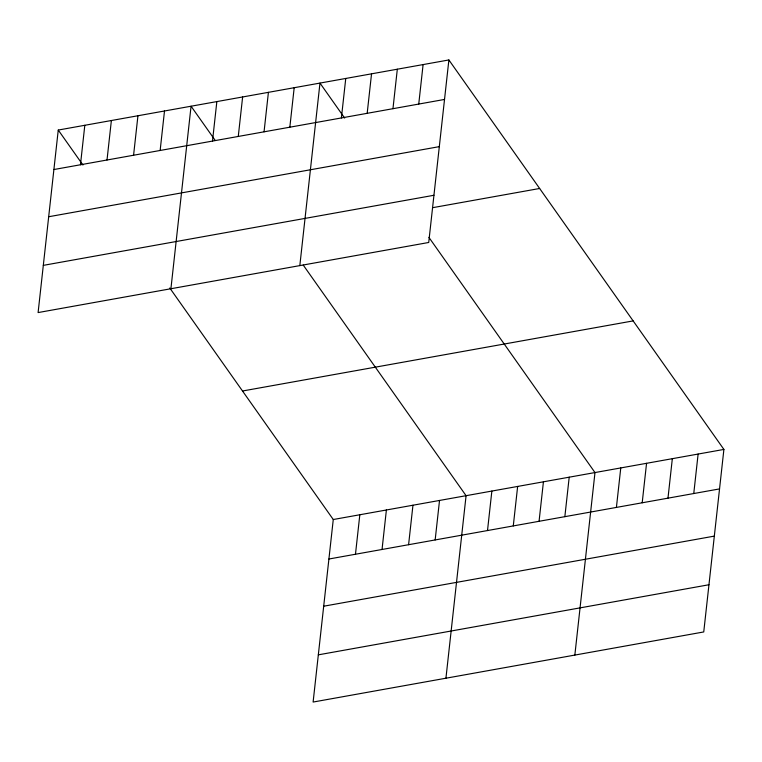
<?xml version="1.0" encoding="UTF-8"?>
<svg xmlns="http://www.w3.org/2000/svg" width="762" height="762" viewBox="0 0 762 762"><rect width="100%" height="100%" fill="white"/><g stroke="black" fill="none" stroke-linecap="round" stroke-linejoin="round"><path stroke-width="1.14" d="M58.255 130.054L38.1 312.572L428.73 242.478L448.885 59.95L58.255 130.054L82.944 165.021M80.458 164.763L84.811 125.282M107.013 160.001L111.376 120.52M133.579 155.238L137.941 115.748M160.144 150.466L164.506 110.985M170.917 288.741L191.062 106.213L215.094 140.237M212.493 141.075L216.846 101.594M238.268 136.446L242.63 96.965M264.052 131.826L268.415 92.335M289.836 127.197L294.189 87.716M299.828 265.605L319.973 83.087L344.662 118.053M341.395 117.939L345.757 78.457M367.179 113.319L371.542 73.828M169.783 288.007L333.27 519.522L313.115 702.05L703.745 631.946L723.9 449.428L448.885 59.95M392.963 108.69L397.316 69.209M355.473 554.241L359.826 514.76M418.748 104.061L423.101 64.579M382.038 549.478L386.391 509.988M408.594 544.706L412.956 505.225M435.159 539.944L439.522 500.453M445.932 678.218L466.077 495.691L303.247 265.09M487.509 530.552L491.861 491.061M513.283 525.923L517.646 486.442M539.067 521.294L543.43 481.813M564.852 516.674L569.204 477.183M574.843 655.082L594.989 472.554L428.911 237.363M616.41 507.416L620.773 467.935M642.195 502.787L646.557 463.306M667.979 498.167L672.332 458.676M693.763 493.538L698.116 454.057M53.892 169.535L444.522 99.441M48.682 216.741L439.312 146.637M43.31 265.367L433.94 195.272M432.997 207.616L539.639 188.481M242.516 391.001L633.146 320.897M333.27 519.522L723.9 449.428M328.908 559.013L719.538 488.909M323.698 606.209L714.327 536.115M318.325 654.844L708.965 584.749"/></g></svg>
